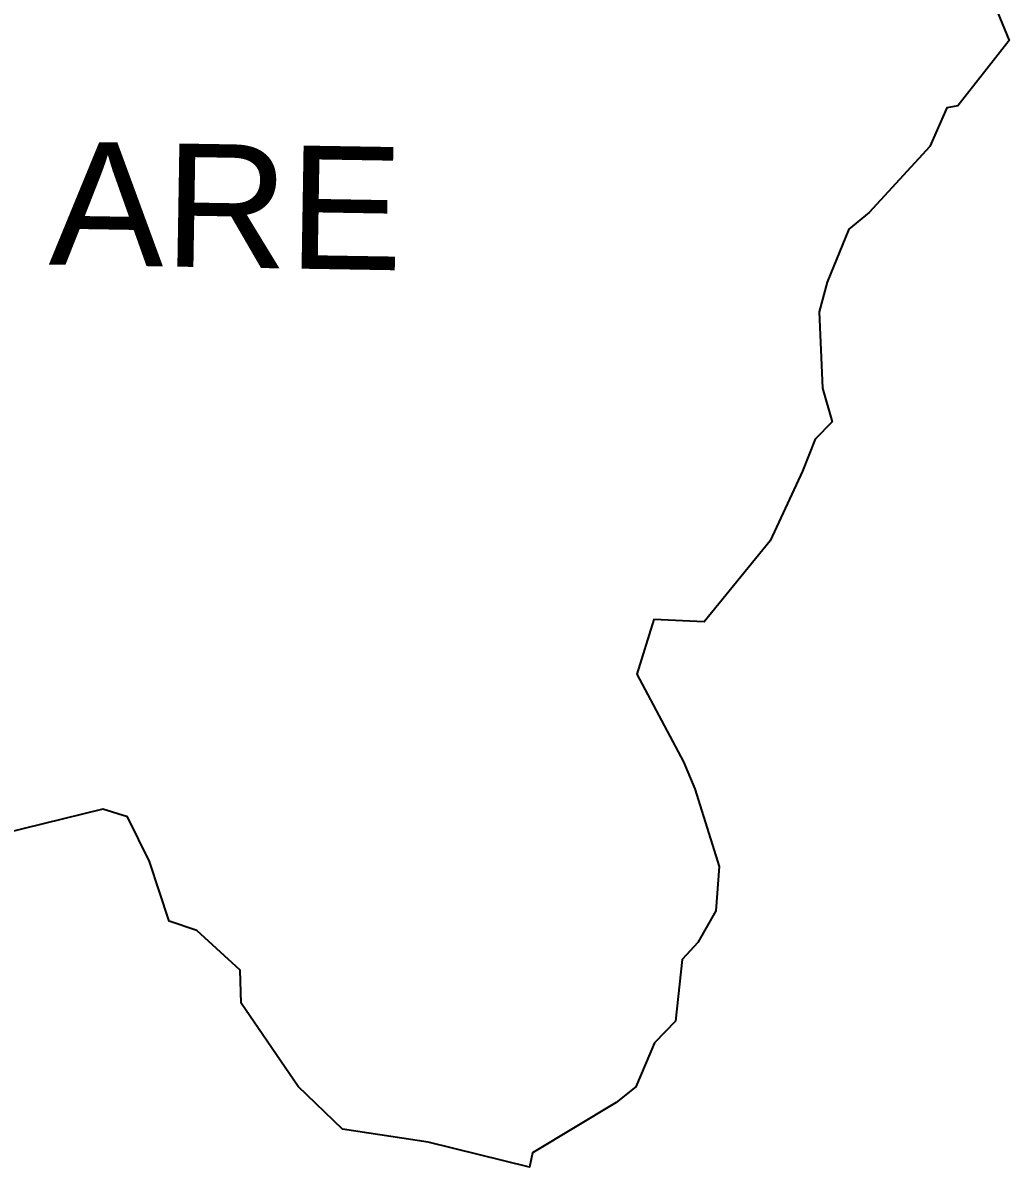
# Model space of a CAD drawing. Header units: metres. Extents: x 305549 to 310129, y 1935542 to 1940685.
# Drawn here: x 307788 to 310027, y 1935542 to 1938139 of the extents above; entities that cross this region are included whole.
import ezdxf

# ---------------------------------------------------------------- set-up
doc = ezdxf.new("R2010")
doc.units = ezdxf.units.M
doc.layers.add('village', color=3, linetype='Continuous')
doc.layers.add('VILLAGE NAME', color=250, linetype='Continuous')
doc.styles.get("Standard").update_dxf_attribs({"font": 'simplex.shx'})

msp = doc.modelspace()

# ---------------------------------------------------------------- linework, layer by layer
at = {"layer": 'village', "color": 3, "true_color": 0x00ff00}
msp.add_polyline3d([(310001, 1938163.6, 0), (310027.4, 1938099.2, 0), (309910.8, 1937950.9, 0), (309885.6, 1937946.8, 0), (309847.6, 1937858.5, 0), (309709.9, 1937708.7, 0), (309663.7, 1937670.8, 0), (309613.9, 1937550.8, 0), (309596, 1937483.6, 0), (309603.4, 1937310.4, 0), (309625.5, 1937234, 0), (309587.3, 1937194.5, 0), (309558.5, 1937121.6, 0), (309484.7, 1936963.2, 0), (309335, 1936779.6, 0), (309220.8, 1936784.7, 0), (309181.8, 1936660.9, 0), (309288.4, 1936462.2, 0), (309313.5, 1936400.8, 0), (309369.1, 1936224.2, 0), (309361.5, 1936123.5, 0), (309320.5, 1936051.7, 0), (309285.4, 1936013, 0), (309269.7, 1935873.4, 0), (309222.5, 1935824, 0), (309180, 1935723.7, 0), (309134.9, 1935688.4, 0), (308945.4, 1935574, 0), (308938.3, 1935541.8, 0), (308708.2, 1935598.7, 0), (308514.2, 1935627.9, 0), (308412.8, 1935724.8, 0), (308283.8, 1935914.1, 0), (308281.3, 1935989.3, 0), (308183.4, 1936079.3, 0), (308120.5, 1936100.2, 0), (308075.5, 1936235.3, 0), (308025.8, 1936336.9, 0), (307969.7, 1936354.6, 0), (307697.9, 1936288.2, 0)], dxfattribs=at)

# ---------------------------------------------------------------- texts
at = {"layer": 'VILLAGE NAME', "insert": (307851, 1937870.4), "char_height": 279.599, "attachment_point": 1, "rotation": 359.0535}
msp.add_mtext_dynamic_manual_height_columns('{\\fArial|b0|i0|c0|p34;ARE}', width=921.736, gutter_width=1398, heights=[0], dxfattribs=at)

doc.saveas('drawing.dxf')
